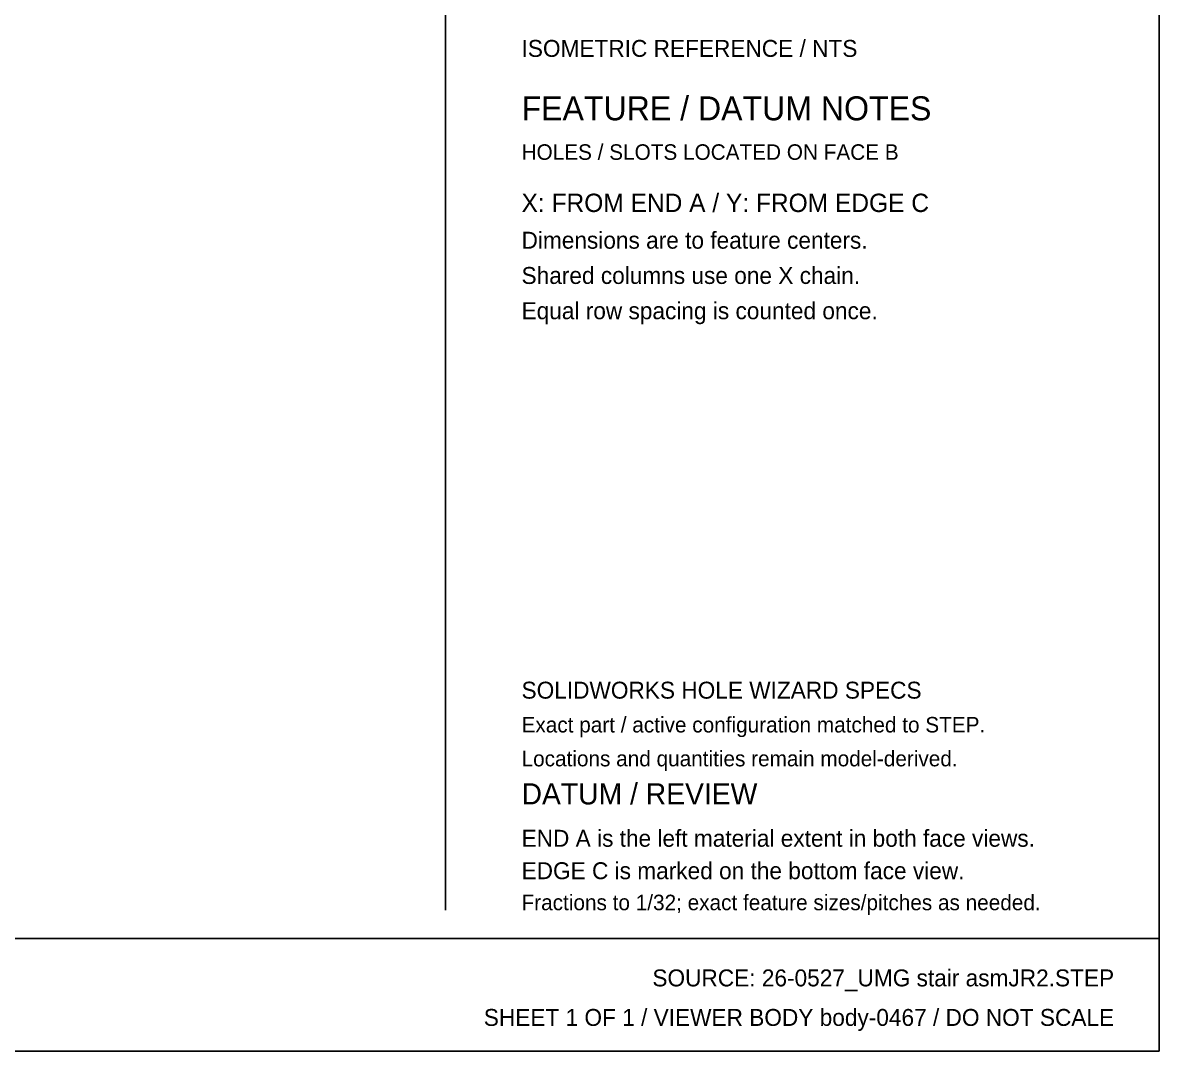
# Model space of a CAD drawing. Header units: inches. Extents: x 3 to 201, y 3 to 129.
# Drawn here: x 134 to 201.2, y 2.8 to 63.6 of the extents above; entities that cross this region are included whole.
import ezdxf
from ezdxf.enums import TextEntityAlignment as Align

# ---------------------------------------------------------------- set-up
doc = ezdxf.new("R2010")
doc.units = ezdxf.units.IN
doc.header["$MEASUREMENT"] = 0

msp = doc.modelspace()

# ---------------------------------------------------------------- linework, layer by layer
at = {"layer": 'OUTLINE'}
for p, q in [((201.167, 129.167), (201.167, 2.833)), ((159, 113.25), (159, 11.167)), ((2.833, 9.5), (201.167, 9.5)), ((201.167, 2.833), (2.833, 2.833))]:
    msp.add_line(p, q, dxfattribs=at)

# ---------------------------------------------------------------- texts
at = {"layer": 'ANNOTATION'}
for s, height, p in [('ISOMETRIC REFERENCE / NTS', 1, (163.5, 61.583)), ('FEATURE / DATUM NOTES', 1.41667, (163.5, 57.833)), ('HOLES / SLOTS LOCATED ON FACE B', 0.91667, (163.5, 55.5)), ('X: FROM END A / Y: FROM EDGE C', 1.08333, (163.5, 52.417)), ('Dimensions are to feature centers.', 1, (163.5, 50.25)), ('Shared columns use one X chain.', 1, (163.5, 48.167)), ('Equal row spacing is counted once.', 1, (163.5, 46.083)), ('SOLIDWORKS HOLE WIZARD SPECS', 1, (163.5, 23.667)), ('Exact part / active configuration matched to STEP.', 0.91667, (163.5, 21.667)), ('Locations and quantities remain model-derived.', 0.91667, (163.5, 19.667)), ('DATUM / REVIEW', 1.25, (163.5, 17.417)), ('END A is the left material extent in both face views.', 1, (163.5, 14.917)), ('EDGE C is marked on the bottom face view.', 1, (163.5, 13)), ('Fractions to 1/32; exact feature sizes/pitches as needed.', 0.91667, (163.5, 11.167))]:
    msp.add_text(s, height=height, dxfattribs=at).set_placement(p)
for s, p in [('SOURCE: 26-0527_UMG stair asmJR2.STEP', (198.5, 6.667)), ('SHEET 1 OF 1 / VIEWER BODY body-0467 / DO NOT SCALE', (198.5, 4.333))]:
    msp.add_text(s, height=1, dxfattribs=at).set_placement(p, align=Align.RIGHT)

doc.saveas('drawing.dxf')
